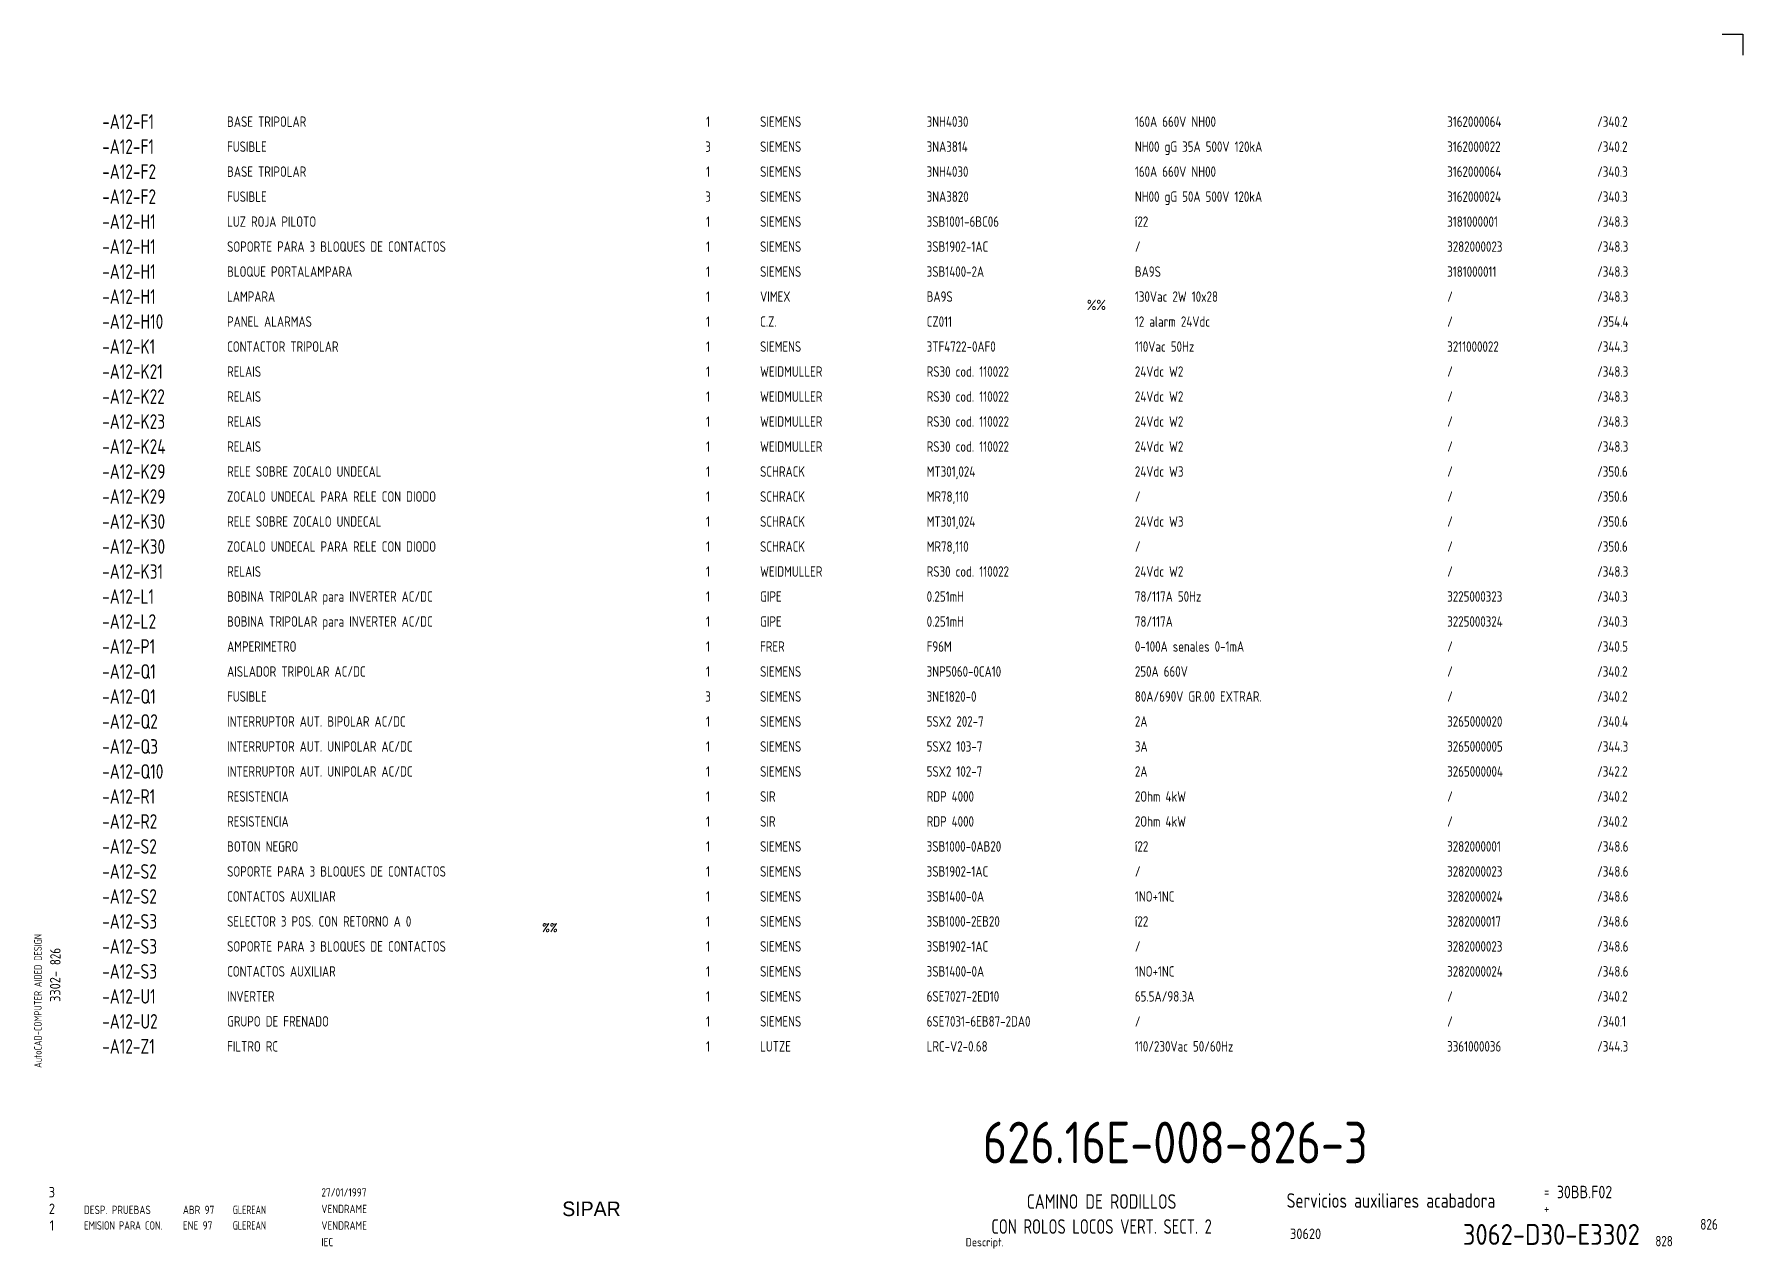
# Model space of a CAD drawing. Extents: x 10 to 420, y 5 to 297.
import ezdxf
from ezdxf.enums import TextEntityAlignment as Align

# ---------------------------------------------------------------- set-up
doc = ezdxf.new("R2010")
doc.units = 0
doc.header["$LTSCALE"] = 8
doc.header["$MEASUREMENT"] = 0
doc.layers.get('0').update_dxf_attribs({"linetype": 'CONTINUOUS'})
doc.layers.add('CART', color=7, linetype='CONTINUOUS')
doc.layers.add('ING', color=7, linetype='CONTINUOUS')
doc.styles.add('DIN', font='DIN', dxfattribs={"width": 0.85})
doc.styles.add('SIMPLEX', font='SIMPLEX', dxfattribs={"width": 0.9})
doc.styles.add('UNIV', font='UNIV')

# ---------------------------------------------------------------- blocks, each defined once
blk = doc.blocks.new('WB-FG100')
at = {"layer": 'CART', "color": 1}
for p, q in [((415, 297), (420, 297)), ((420, 297), (420, 292))]:
    blk.add_line(p, q, dxfattribs=at)
at = {"layer": 'CART', "color": 1, "style": 'DIN', "width": 0.8}
blk.add_text('AutoCAD-COMPUTER AIDED DESIGN', height=1.8, rotation=90, dxfattribs=at).set_placement((11.47, 48.84))
at = {"layer": 'CART', "color": 3, "style": 'DIN', "width": 0.8}
for s, p in [('=', (372.24, 17.91)), ('+', (372.24, 13.87))]:
    blk.add_text(s, height=2.5, dxfattribs=at).set_placement(p)
at = {"layer": 'CART', "color": 7, "style": 'DIN', "width": 0.9}
blk.add_attdef('FILE', text='', height=2.5, rotation=90, dxfattribs=at).set_placement((15.95, 68.38), align=Align.CENTER)
for tag, p in [('MOD-3', (13.92, 19)), ('MOD-2', (13.92, 15)), ('MOD-1', (13.92, 11)), ('NR.COMMESSA', (315, 9))]:
    blk.add_attdef(tag, text='', height=2.5, dxfattribs=at).set_placement(p, align=Align.MIDDLE)
at = {"layer": 'CART', "color": 7, "style": 'DIN'}
for tag, width, p in [('REV-3', 0.9, (21.66, 19)), ('DATA-3', 0.9, (45.37, 19)), ('NOME-3', 0.9, (57.37, 19)), ('REV-2', 0.9, (21.66, 15)), ('DATA-2', 0.9, (45.37, 15)), ('NOME-2', 0.9, (57.37, 15)), ('REV-1', 0.9, (21.66, 11)), ('DATA-1', 0.9, (45.37, 11)), ('NOME-1', 0.7, (57.37, 11))]:
    blk.add_attdef(tag, text='', height=2, dxfattribs=dict(at, width=width)).set_placement(p, align=Align.MIDDLE_LEFT)
at = {"layer": 'CART', "color": 7, "style": 'DIN', "width": 0.9}
for tag, p, height in [('DATA', (78.64, 17.94), 2), ('ESECUTORE', (78.64, 13.97), 2), ('CONTROLLORE', (78.64, 9.99), 2), ('SEGUE', (398.93, 5.65), 2.8), ('NORMA', (78.64, 6.01), 2)]:
    blk.add_attdef(tag, p, '', height=height, dxfattribs=at)
at = {"layer": 'CART', "color": 2, "style": 'DIN', "width": 0.9}
for tag, p in [('TITOLO-1/3', (266.5, 18.23)), ('TITOLO-1/2', (266.5, 15.73)), ('TITOLO-2/3', (266.5, 13.18)), ('TITOLO-2/2', (266.5, 10.68)), ('TITOLO-3/3', (266.5, 8.13))]:
    blk.add_attdef(tag, text='', height=3.5, dxfattribs=at).set_placement(p, align=Align.MIDDLE)
at = {"layer": 'CART', "color": 3, "style": 'DIN', "width": 0.9}
blk.add_attdef('ASSIEME', text='', height=3.5, dxfattribs=at).set_placement((334, 17), align=Align.MIDDLE)
at = {"layer": 'CART', "color": 3, "style": 'DIN', "width": 0.85}
for tag, p in [('=', (375.33, 16.63)), ('+', (375.33, 12.76))]:
    blk.add_attdef(tag, text='', height=3, dxfattribs=at).set_placement(p, align=Align.BOTTOM_LEFT)
at = {"layer": 'CART', "color": 3, "style": 'DIN', "width": 0.9}
blk.add_attdef('FOGLIO', text='', height=2.8, dxfattribs=at).set_placement((414.2, 9.56), align=Align.RIGHT)
at = {"layer": 'CART', "color": 2, "style": 'DIN', "width": 0.9}
blk.add_attdef('DISEGNO', text='', height=5, dxfattribs=at).set_placement((395.27, 6.35), align=Align.RIGHT)
at = {"layer": 'CART', "color": 1, "style": 'DIN', "width": 0.9}
blk.add_attdef('TIPOLOGIA', (233.37, 6), '', height=2, dxfattribs=at)

msp = doc.modelspace()

# ---------------------------------------------------------------- block references
at = {"layer": 'CART'}
ref = msp.add_blockref('WB-FG100', (0, 0), dxfattribs=at)
ref.add_attrib('TIPOLOGIA', 'Descript.', (233.37, 6), dxfattribs={"color": 1, "height": 2, "style": 'DIN', "width": 0.9})
ref.add_attrib('ASSIEME', 'Servicios auxiliares acabadora', dxfattribs={"color": 3, "height": 3.5, "style": 'DIN', "width": 0.8}).set_placement((335.5, 17), align=Align.MIDDLE)
ref.add_attrib('=', '30BB.F02', dxfattribs={"color": 3, "height": 3, "style": 'DIN', "width": 0.85}).set_placement((375.33, 16.63), align=Align.BOTTOM_LEFT)
ref.add_attrib('NR.COMMESSA', '30620', dxfattribs={"color": 7, "height": 2.5, "style": 'DIN', "width": 0.9}).set_placement((315, 9), align=Align.MIDDLE)
ref.add_attrib('DISEGNO', '3062-D30-E3302', dxfattribs={"color": 2, "height": 5, "style": 'DIN', "width": 0.9}).set_placement((395.27, 6.35), align=Align.RIGHT)
ref.add_attrib('DATA', '27/01/1997', (78.64, 17.94), dxfattribs={"color": 7, "height": 2, "style": 'DIN', "width": 0.85})
ref.add_attrib('ESECUTORE', 'VENDRAME', (78.64, 13.97), dxfattribs={"color": 7, "height": 2, "style": 'DIN', "width": 0.85})
ref.add_attrib('CONTROLLORE', 'VENDRAME', (78.64, 9.99), dxfattribs={"color": 7, "height": 2, "style": 'DIN', "width": 0.85})
ref.add_attrib('NORMA', 'IEC', (78.64, 6.01), dxfattribs={"color": 7, "height": 2, "style": 'DIN', "width": 0.85})
ref.add_attrib('MOD-1', '1', dxfattribs={"color": 7, "height": 2.5, "style": 'DIN', "width": 0.9}).set_placement((13.92, 11), align=Align.MIDDLE)
ref.add_attrib('REV-1', 'EMISION PARA CON.', dxfattribs={"color": 7, "height": 2, "style": 'DIN', "width": 0.8}).set_placement((21.66, 11), align=Align.MIDDLE_LEFT)
ref.add_attrib('DATA-1', 'ENE 97', dxfattribs={"color": 7, "height": 2, "style": 'DIN', "width": 0.85}).set_placement((45.37, 11), align=Align.MIDDLE_LEFT)
ref.add_attrib('NOME-1', 'GLEREAN', dxfattribs={"color": 7, "height": 2, "style": 'DIN', "width": 0.7}).set_placement((57.37, 11), align=Align.MIDDLE_LEFT)
ref.add_attrib('MOD-2', '2', dxfattribs={"color": 7, "height": 2.5, "style": 'DIN', "width": 0.9}).set_placement((13.92, 15), align=Align.MIDDLE)
ref.add_attrib('MOD-3', '3', dxfattribs={"color": 7, "height": 2.5, "style": 'DIN', "width": 0.9}).set_placement((13.92, 19), align=Align.MIDDLE)
ref.add_attrib('FILE', '3302-', dxfattribs={"color": 7, "height": 2.5, "rotation": 90, "style": 'DIN', "width": 0.9}).set_placement((15.95, 68.38), align=Align.CENTER)

# ---------------------------------------------------------------- texts
at = {"color": 3, "style": 'DIN', "width": 0.8}
for s, p in [('-A12-F1', (26, 276)), ('-A12-F1', (26, 270)), ('-A12-F2', (26, 264)), ('-A12-F2', (26, 258)), ('-A12-H1', (26, 252)), ('-A12-H1', (26, 246)), ('-A12-H1', (26, 240)), ('-A12-H1', (26, 234)), ('-A12-H10', (26, 228)), ('-A12-K1', (26, 222)), ('-A12-K21', (26, 216)), ('-A12-K22', (26, 210)), ('-A12-K23', (26, 204)), ('-A12-K24', (26, 198)), ('-A12-K29', (26, 192)), ('-A12-K29', (26, 186)), ('-A12-K30', (26, 180)), ('-A12-K30', (26, 174)), ('-A12-K31', (26, 168)), ('-A12-L1', (26, 162)), ('-A12-L2', (26, 156)), ('-A12-P1', (26, 150)), ('-A12-Q1', (26, 144)), ('-A12-Q1', (26, 138)), ('-A12-Q2', (26, 132)), ('-A12-Q3', (26, 126)), ('-A12-Q10', (26, 120)), ('-A12-R1', (26, 114)), ('-A12-R2', (26, 108)), ('-A12-S2', (26, 102)), ('-A12-S2', (26, 96)), ('-A12-S2', (26, 90)), ('-A12-S3', (26, 84)), ('-A12-S3', (26, 78)), ('-A12-S3', (26, 72)), ('-A12-U1', (26, 66)), ('-A12-U2', (26, 60)), ('-A12-Z1', (26, 54))]:
    msp.add_text(s, height=3.5, dxfattribs=at).set_placement(p, align=Align.MIDDLE_LEFT)
at = {"color": 7, "style": 'DIN', "width": 0.8}
for s, p in [('1', (171.5, 276)), ('3', (171.5, 270)), ('1', (171.5, 264)), ('3', (171.5, 258)), ('1', (171.5, 252)), ('1', (171.5, 246)), ('1', (171.5, 240)), ('1', (171.5, 234)), ('1', (171.5, 228)), ('1', (171.5, 222)), ('1', (171.5, 216)), ('1', (171.5, 210)), ('1', (171.5, 204)), ('1', (171.5, 198)), ('1', (171.5, 192)), ('1', (171.5, 186)), ('1', (171.5, 180)), ('1', (171.5, 174)), ('1', (171.5, 168)), ('1', (171.5, 162)), ('1', (171.5, 156)), ('1', (171.5, 150)), ('1', (171.5, 144)), ('3', (171.5, 138)), ('1', (171.5, 132)), ('1', (171.5, 126)), ('1', (171.5, 120)), ('1', (171.5, 114)), ('1', (171.5, 108)), ('1', (171.5, 102)), ('1', (171.5, 96)), ('1', (171.5, 90)), ('1', (171.5, 84)), ('1', (171.5, 78)), ('1', (171.5, 72)), ('1', (171.5, 66)), ('1', (171.5, 60)), ('1', (171.5, 54))]:
    msp.add_text(s, height=2.5, dxfattribs=at).set_placement(p, align=Align.MIDDLE)
for s, p in [('SIEMENS', (184, 276)), ('3NH4030', (224, 276)), ('160A 660V NH00', (274, 276)), ('3162000064', (349, 276)), ('/340.2', (385, 276)), ('SIEMENS', (184, 270)), ('3NA3814', (224, 270)), ('NH00 gG 35A 500V 120kA', (274, 270)), ('3162000022', (349, 270)), ('/340.2', (385, 270)), ('SIEMENS', (184, 264)), ('3NH4030', (224, 264)), ('160A 660V NH00', (274, 264)), ('3162000064', (349, 264)), ('/340.3', (385, 264)), ('SIEMENS', (184, 258)), ('3NA3820', (224, 258)), ('NH00 gG 50A 500V 120kA', (274, 258)), ('3162000024', (349, 258)), ('/340.3', (385, 258)), ('SIEMENS', (184, 252)), ('3SB1001-6BC06', (224, 252)), ('í22', (274, 252)), ('3181000001', (349, 252)), ('/348.3', (385, 252)), ('SIEMENS', (184, 246)), ('3SB1902-1AC', (224, 246)), ('/', (274, 246)), ('3282000023', (349, 246)), ('/348.3', (385, 246)), ('SIEMENS', (184, 240)), ('3SB1400-2A', (224, 240)), ('BA9S', (274, 240)), ('3181000011', (349, 240)), ('/348.3', (385, 240)), ('VIMEX', (184, 234)), ('BA9S', (224, 234)), ('130Vac 2W 10x28', (274, 234)), ('/', (349, 234)), ('/348.3', (385, 234)), ('C.Z.', (184, 228)), ('CZ011', (224, 228)), ('12 alarm 24Vdc', (274, 228)), ('/', (349, 228)), ('/354.4', (385, 228)), ('SIEMENS', (184, 222)), ('3TF4722-0AF0', (224, 222)), ('110Vac 50Hz', (274, 222)), ('3211000022', (349, 222)), ('/344.3', (385, 222)), ('WEIDMULLER', (184, 216)), ('RS30 cod. 110022', (224, 216)), ('24Vdc W2', (274, 216)), ('/', (349, 216)), ('/348.3', (385, 216)), ('WEIDMULLER', (184, 210)), ('RS30 cod. 110022', (224, 210)), ('24Vdc W2', (274, 210)), ('/', (349, 210)), ('/348.3', (385, 210)), ('WEIDMULLER', (184, 204)), ('RS30 cod. 110022', (224, 204)), ('24Vdc W2', (274, 204)), ('/', (349, 204)), ('/348.3', (385, 204)), ('WEIDMULLER', (184, 198)), ('RS30 cod. 110022', (224, 198)), ('24Vdc W2', (274, 198)), ('/', (349, 198)), ('/348.3', (385, 198)), ('SCHRACK', (184, 192)), ('MT301,024', (224, 192)), ('24Vdc W3', (274, 192)), ('/', (349, 192)), ('/350.6', (385, 192)), ('SCHRACK', (184, 186)), ('MR78,110', (224, 186)), ('/', (274, 186)), ('/', (349, 186)), ('/350.6', (385, 186)), ('SCHRACK', (184, 180)), ('MT301,024', (224, 180)), ('24Vdc W3', (274, 180)), ('/', (349, 180)), ('/350.6', (385, 180)), ('SCHRACK', (184, 174)), ('MR78,110', (224, 174)), ('/', (274, 174)), ('/', (349, 174)), ('/350.6', (385, 174)), ('WEIDMULLER', (184, 168)), ('RS30 cod. 110022', (224, 168)), ('24Vdc W2', (274, 168)), ('/', (349, 168)), ('/348.3', (385, 168)), ('GIPE', (184, 162)), ('0.251mH', (224, 162)), ('78/117A 50Hz', (274, 162)), ('3225000323', (349, 162)), ('/340.3', (385, 162)), ('GIPE', (184, 156)), ('0.251mH', (224, 156)), ('78/117A', (274, 156)), ('3225000324', (349, 156)), ('/340.3', (385, 156)), ('FRER', (184, 150)), ('F96M', (224, 150)), ('0-100A senales 0-1mA', (274, 150)), ('/', (349, 150)), ('/340.5', (385, 150)), ('SIEMENS', (184, 144)), ('3NP5060-0CA10', (224, 144)), ('250A 660V', (274, 144)), ('/', (349, 144)), ('/340.2', (385, 144)), ('SIEMENS', (184, 138)), ('3NE1820-0', (224, 138)), ('80A/690V GR.00 EXTRAR.', (274, 138)), ('/', (349, 138)), ('/340.2', (385, 138)), ('SIEMENS', (184, 132)), ('5SX2 202-7', (224, 132)), ('2A', (274, 132)), ('3265000020', (349, 132)), ('/340.4', (385, 132)), ('SIEMENS', (184, 126)), ('5SX2 103-7', (224, 126)), ('3A', (274, 126)), ('3265000005', (349, 126)), ('/344.3', (385, 126)), ('SIEMENS', (184, 120)), ('5SX2 102-7', (224, 120)), ('2A', (274, 120)), ('3265000004', (349, 120)), ('/342.2', (385, 120)), ('SIR', (184, 114)), ('RDP 4000', (224, 114)), ('2Ohm 4kW', (274, 114)), ('/', (349, 114)), ('/340.2', (385, 114)), ('SIR', (184, 108)), ('RDP 4000', (224, 108)), ('2Ohm 4kW', (274, 108)), ('/', (349, 108)), ('/340.2', (385, 108)), ('SIEMENS', (184, 102)), ('3SB1000-0AB20', (224, 102)), ('í22', (274, 102)), ('3282000001', (349, 102)), ('/348.6', (385, 102)), ('SIEMENS', (184, 96)), ('3SB1902-1AC', (224, 96)), ('/', (274, 96)), ('3282000023', (349, 96)), ('/348.6', (385, 96)), ('SIEMENS', (184, 90)), ('3SB1400-0A', (224, 90)), ('1NO+1NC', (274, 90)), ('3282000024', (349, 90)), ('/348.6', (385, 90)), ('SIEMENS', (184, 84)), ('3SB1000-2EB20', (224, 84)), ('í22', (274, 84)), ('3282000017', (349, 84)), ('/348.6', (385, 84)), ('SIEMENS', (184, 78)), ('3SB1902-1AC', (224, 78)), ('/', (274, 78)), ('3282000023', (349, 78)), ('/348.6', (385, 78)), ('SIEMENS', (184, 72)), ('3SB1400-0A', (224, 72)), ('1NO+1NC', (274, 72)), ('3282000024', (349, 72)), ('/348.6', (385, 72)), ('SIEMENS', (184, 66)), ('6SE7027-2ED10', (224, 66)), ('65.5A/98.3A', (274, 66)), ('/', (349, 66)), ('/340.2', (385, 66)), ('SIEMENS', (184, 60)), ('6SE7031-6EB87-2DA0', (224, 60)), ('/', (274, 60)), ('/', (349, 60)), ('/340.1', (385, 60)), ('LUTZE', (184, 54)), ('LRC-V2-0.68', (224, 54)), ('110/230Vac 50/60Hz', (274, 54)), ('3361000036', (349, 54)), ('/344.3', (385, 54))]:
    msp.add_text(s, height=2.5, dxfattribs=at).set_placement(p, align=Align.MIDDLE_LEFT)
at = {"style": 'DIN'}
for s, width, p in [('%%', 0.85, (262.5, 230.75)), ('828', 0.8, (399, 6))]:
    msp.add_text(s, height=2.5, dxfattribs=dict(at, width=width)).set_placement(p)
at = {"color": 7, "linetype": 'Continuous', "style": 'SIMPLEX', "width": 0.9}
msp.add_text('%%', height=2, dxfattribs=at).set_placement((133.5, 82.5), align=Align.MIDDLE)
at = {"style": 'DIN', "width": 0.8}
msp.add_text('826', height=2.5, rotation=90, dxfattribs=at).set_placement((16, 73.5))
at = {"color": 3, "style": 'DIN'}
for s, width, p in [('CAMINO DE RODILLOS', 0.8, (266, 15)), ('CON ROLOS LOCOS VERT. SECT. 2', 0.75, (266, 9))]:
    msp.add_text(s, height=3.5, dxfattribs=dict(at, width=width)).set_placement(p, align=Align.CENTER)
at = {"linetype": 'Continuous', "style": 'DIN'}
for s, width, p in [('DESP. PRUEBAS', 0.85, (21.62, 13.75)), ('ABR 97', 0.85, (45.38, 13.75)), ('GLEREAN', 0.7, (57.38, 13.75))]:
    msp.add_text(s, height=2, dxfattribs=dict(at, width=width)).set_placement(p)
at = {"color": 3, "style": 'DIN', "width": 0.8}
msp.add_text('826', height=2.56, dxfattribs=at).set_placement((414, 10), align=Align.RIGHT)
at = {"color": 2, "insert": (237.47, 35.92), "char_height": 10, "width": 111.0411, "attachment_point": 1, "style": 'DIN'}
msp.add_mtext('626.16E-008-826-3', dxfattribs=at)
at = {"layer": 'CART', "color": 2, "linetype": 'Continuous', "style": 'UNIV'}
msp.add_text('SIPAR', height=3.5, dxfattribs=at).set_placement((143.5, 13.25), align=Align.CENTER)
at = {"layer": 'ING', "color": 7, "style": 'DIN', "width": 0.8}
for s, p in [('BASE TRIPOLAR', (56, 276)), ('FUSIBLE', (56, 270)), ('BASE TRIPOLAR', (56, 264)), ('FUSIBLE', (56, 258)), ('LUZ ROJA PILOTO', (56, 252)), ('SOPORTE PARA 3 BLOQUES DE CONTACTOS', (56, 246)), ('BLOQUE PORTALAMPARA', (56, 240)), ('LAMPARA', (56, 234)), ('PANEL ALARMAS', (56, 228)), ('CONTACTOR TRIPOLAR', (56, 222)), ('RELAIS', (56, 216)), ('RELAIS', (56, 210)), ('RELAIS', (56, 204)), ('RELAIS', (56, 198)), ('RELE SOBRE ZOCALO UNDECAL', (56, 192)), ('ZOCALO UNDECAL PARA RELE CON DIODO', (56, 186)), ('RELE SOBRE ZOCALO UNDECAL', (56, 180)), ('ZOCALO UNDECAL PARA RELE CON DIODO', (56, 174)), ('RELAIS', (56, 168)), ('BOBINA TRIPOLAR para INVERTER AC/DC', (56, 162)), ('BOBINA TRIPOLAR para INVERTER AC/DC', (56, 156)), ('AMPERIMETRO', (56, 150)), ('AISLADOR TRIPOLAR AC/DC', (56, 144)), ('FUSIBLE', (56, 138)), ('INTERRUPTOR AUT. BIPOLAR AC/DC', (56, 132)), ('INTERRUPTOR AUT. UNIPOLAR AC/DC', (56, 126)), ('INTERRUPTOR AUT. UNIPOLAR AC/DC', (56, 120)), ('RESISTENCIA', (56, 114)), ('RESISTENCIA', (56, 108)), ('BOTON NEGRO', (56, 102)), ('SOPORTE PARA 3 BLOQUES DE CONTACTOS', (56, 96)), ('CONTACTOS AUXILIAR', (56, 90)), ('SELECTOR 3 POS. CON RETORNO A 0', (56, 84)), ('SOPORTE PARA 3 BLOQUES DE CONTACTOS', (56, 78)), ('CONTACTOS AUXILIAR', (56, 72)), ('INVERTER', (56, 66)), ('GRUPO DE FRENADO', (56, 60)), ('FILTRO RC', (56, 54))]:
    msp.add_text(s, height=2.5, dxfattribs=at).set_placement(p, align=Align.MIDDLE_LEFT)

doc.saveas('drawing.dxf')
